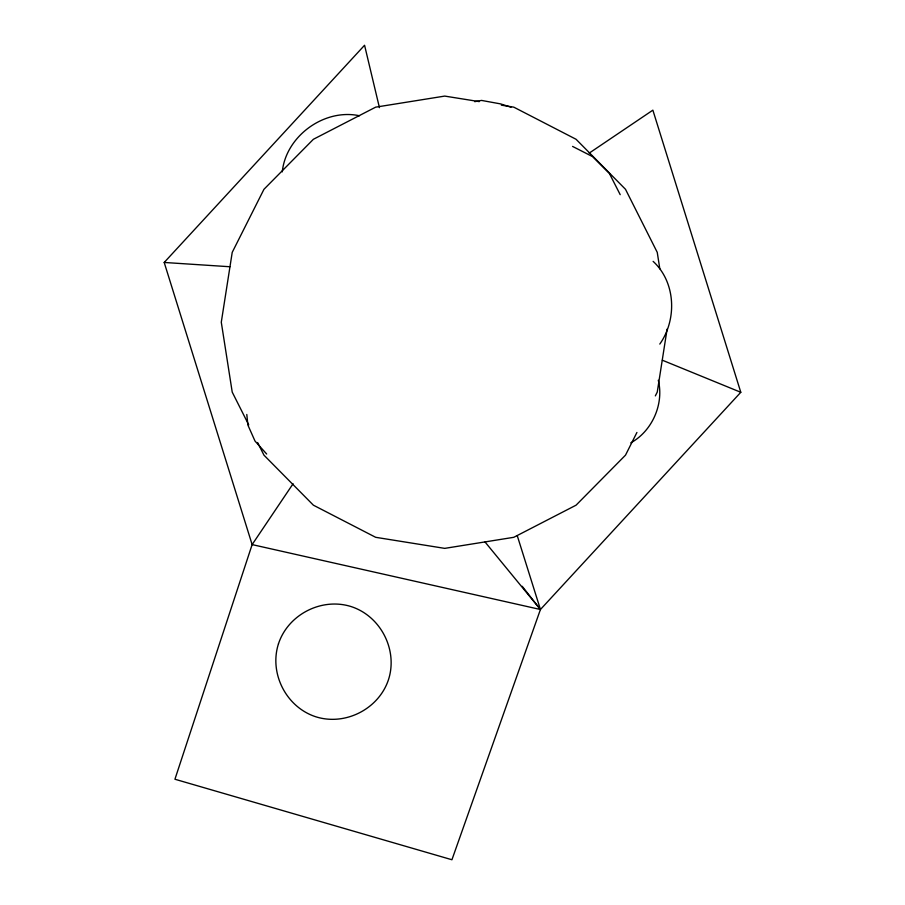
<?xml version="1.0" encoding="UTF-8"?>
<svg xmlns="http://www.w3.org/2000/svg" width="905" height="905" viewBox="0 0 905 905"><rect width="100%" height="100%" fill="white"/><g stroke="black" fill="none" stroke-linecap="round" stroke-linejoin="round"><path stroke-width="1.36" d="M667.109 329.081L657.245 392.114L655.333 395.892M282.27 171.882C285.946 136.033 324.284 108.193 359.5 115.761M636.928 432.454L625.502 455.158L576.066 505.182L513.78 537.31L444.728 548.373L375.677 537.31L313.39 505.182L263.955 455.158L257.608 442.545M659.802 344.07C677.178 319.431 675.797 282.19 653.127 261.375M293.073 483.756L252.133 544.595L174.936 779.239L451.934 859.75L540.432 609.506L740.799 392.295L652.867 110.161L589.189 153.126M517.264 535.692L540.432 609.506L252.133 544.595L164.201 262.461L364.568 45.25L379.433 107.65M630.796 442.85C652.166 431.119 664.18 404.003 658.286 380.247M474.74 101.665L481.539 100.421L500.567 103.894L511.008 107.209M164.201 262.461L229.915 266.749M479.254 101.62L444.728 96.088L375.677 107.152L313.39 139.28L263.955 189.303L232.223 252.348L221.284 322.225L232.223 392.114L248.728 424.898M501.347 105.161L513.78 107.152L576.066 139.28L625.502 189.303L657.245 252.348L659.813 268.785M662.347 360.213L740.799 392.295M572.571 146.418L592.537 156.588L609.382 173.432L620.197 194.666M266.67 454.016L255.006 441.063L247.913 425.135L246.794 414.467M485.069 542.027L540.432 609.506L522.196 586.282M278.469 643.806C268.966 673.309 286.161 707.054 315.619 716.715C345.122 726.206 378.856 709.022 388.517 679.565C398.019 650.062 380.824 616.316 351.366 606.655C321.863 597.164 288.129 614.348 278.469 643.806"/></g></svg>
